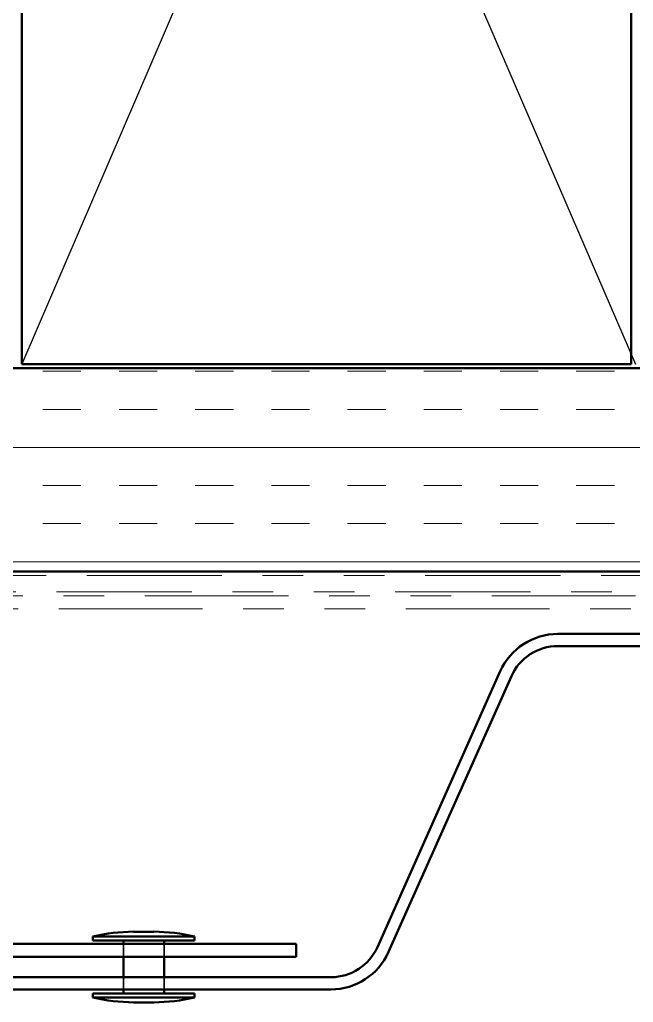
# Model space of a CAD drawing. Header units: inches. Extents: x 0.6 to 33.4, y 0.6 to 21.4.
# Drawn here: x 9.318 to 10.828, y 3.978 to 6.397 of the extents above; entities that cross this region are included whole.
import ezdxf

# ---------------------------------------------------------------- set-up
doc = ezdxf.new("R2010")
doc.units = ezdxf.units.IN
doc.header["$LTSCALE"] = 2
doc.header["$MEASUREMENT"] = 0
doc.linetypes.add('DASHED', pattern=[0.2067, 0.1654, -0.0413])
doc.linetypes.add('DOUBLE_DASH_CHAIN', pattern=[1.2403, 0.6614, -0.0827, 0.1654, -0.0827, 0.1654, -0.0827])
for name, color, linetype, lineweight in [('Hatch (ANSI)', 7, 'Continuous', 18), ('Hidden (ANSI)', 7, 'DASHED', 35), ('Sketch Geometry (ANSI)', 7, 'Continuous', 25), ('Visible (ANSI)', 7, 'Continuous', 50)]:
    doc.layers.add(name, color=color, linetype=linetype, lineweight=lineweight)

msp = doc.modelspace()

# ---------------------------------------------------------------- hatches: boundary and pattern name
at = {"layer": 'Hatch (ANSI)', "true_color": 0x804000}
h = msp.add_hatch(dxfattribs=at)
h.set_pattern_fill('INSUL', color=36, scale=0.75, style=0)
h.paths.add_polyline_path([(1.0804, 5.0389), (14.34312, 5.0389), (14.34312, 5.5389), (1.0804, 5.5389)])

# ---------------------------------------------------------------- linework, layer by layer
at = {"layer": 'Hidden (ANSI)', "ltscale": 0.030375}
for p, q in [((9.57342, 4.1219), (9.57342, 4.0899)), ((9.67342, 4.1219), (9.67342, 4.0899))]:
    msp.add_line(p, q, dxfattribs=at)
at = {"layer": 'Hidden (ANSI)', "ltscale": 0.02847}
for p, q in [((9.57342, 4.0399), (9.57342, 4.0099)), ((9.67342, 4.0399), (9.67342, 4.0099))]:
    msp.add_line(p, q, dxfattribs=at)
at = {"layer": 'Sketch Geometry (ANSI)', "color": 36, "true_color": 0x804000}
for p, q in [((10.83312, 9.0589), (9.32312, 5.5489)), ((9.32312, 9.0489), (10.83312, 5.5489))]:
    msp.add_line(p, q, dxfattribs=at)
at = {"layer": 'Visible (ANSI)', "color": 36, "true_color": 0x804000}
for p, q in [((9.32312, 5.5489), (9.32312, 9.0489)), ((10.82312, 9.0489), (10.82312, 5.5489)), ((10.82312, 5.5489), (9.32312, 5.5489)), ((1.0804, 5.5389), (14.34312, 5.5389)), ((14.84312, 5.0389), (1.0804, 5.0389))]:
    msp.add_line(p, q, dxfattribs=at)
at = {"layer": 'Visible (ANSI)', "color": 30, "linetype": 'DOUBLE_DASH_CHAIN', "lineweight": 18, "ltscale": 0.251638, "true_color": 0xff8000}
for p, q in [((14.81312, 5.0289), (1.0804, 5.0289)), ((1.0804, 4.9889), (14.81312, 4.9889))]:
    msp.add_line(p, q, dxfattribs=at)
at = {"layer": 'Visible (ANSI)', "color": 30, "linetype": 'DOUBLE_DASH_CHAIN', "lineweight": 18, "ltscale": 0.267416, "true_color": 0xff8000}
for p, q in [((10.83346, 4.9789), (6.85335, 4.9789)), ((6.85335, 4.9469), (10.83346, 4.9469))]:
    msp.add_line(p, q, dxfattribs=at)
at = {"layer": 'Visible (ANSI)', "color": 5, "true_color": 0x0000ff}
for p, q in [((11.6045, 4.8849), (10.64228, 4.8849)), ((10.64228, 4.8549), (11.6045, 4.8549)), ((10.50068, 4.79295), (10.19842, 4.11406)), ((10.22583, 4.10186), (10.52809, 4.78075)), ((10.08423, 4.0399), (8.62094, 4.0399)), ((8.62094, 4.0099), (10.08423, 4.0099))]:
    msp.add_line(p, q, dxfattribs=at)
at = {"layer": 'Visible (ANSI)'}
for p, q in [((9.74842, 4.1399), (9.49842, 4.1399)), ((9.49842, 4.1299), (9.49842, 4.1399)), ((9.64842, 4.1519), (9.59842, 4.1519)), ((9.74842, 4.1299), (9.74842, 4.1399)), ((9.74842, 4.1299), (9.49842, 4.1299)), ((9.57342, 4.1299), (9.57342, 4.1219)), ((9.67342, 4.1299), (9.67342, 4.1219)), ((9.57342, 4.0899), (9.57342, 4.0399)), ((9.67342, 4.0899), (9.67342, 4.0399)), ((9.74842, 3.9999), (9.49842, 3.9999)), ((9.49842, 3.9899), (9.49842, 3.9999)), ((9.57342, 4.0099), (9.57342, 3.9999)), ((9.67342, 4.0099), (9.67342, 3.9999)), ((9.74842, 3.9899), (9.74842, 3.9999)), ((9.74842, 3.9899), (9.49842, 3.9899)), ((9.64842, 3.9779), (9.59842, 3.9779))]:
    msp.add_line(p, q, dxfattribs=at)
at = {"layer": 'Visible (ANSI)', "color": 1, "true_color": 0xff0000}
for p, q in [((9.03042, 4.1219), (9.99842, 4.1219)), ((9.99842, 4.1219), (9.99842, 4.0899)), ((9.03042, 4.0899), (9.99842, 4.0899))]:
    msp.add_line(p, q, dxfattribs=at)
at = {"layer": 'Visible (ANSI)', "color": 5, "true_color": 0x0000ff}
for centre, radius, start, end in [((10.64228, 4.7299), 0.155, 90, 156), ((10.64228, 4.7299), 0.125, 90, 156), ((10.08423, 4.1649), 0.125, 270, 336), ((10.08423, 4.1649), 0.155, 270, 336)]:
    msp.add_arc(centre, radius, start, end, dxfattribs=at)
at = {"layer": 'Visible (ANSI)'}
for centre, start, end in [((9.60079, 3.70952), 90.30644, 103.37911), ((9.64606, 3.70952), 76.62089, 89.69356), ((9.60079, 4.42029), 256.62089, 269.69356), ((9.64606, 4.42029), 270.30644, 283.37911)]:
    msp.add_arc(centre, 0.44239, start, end, dxfattribs=at)

doc.saveas('drawing.dxf')
